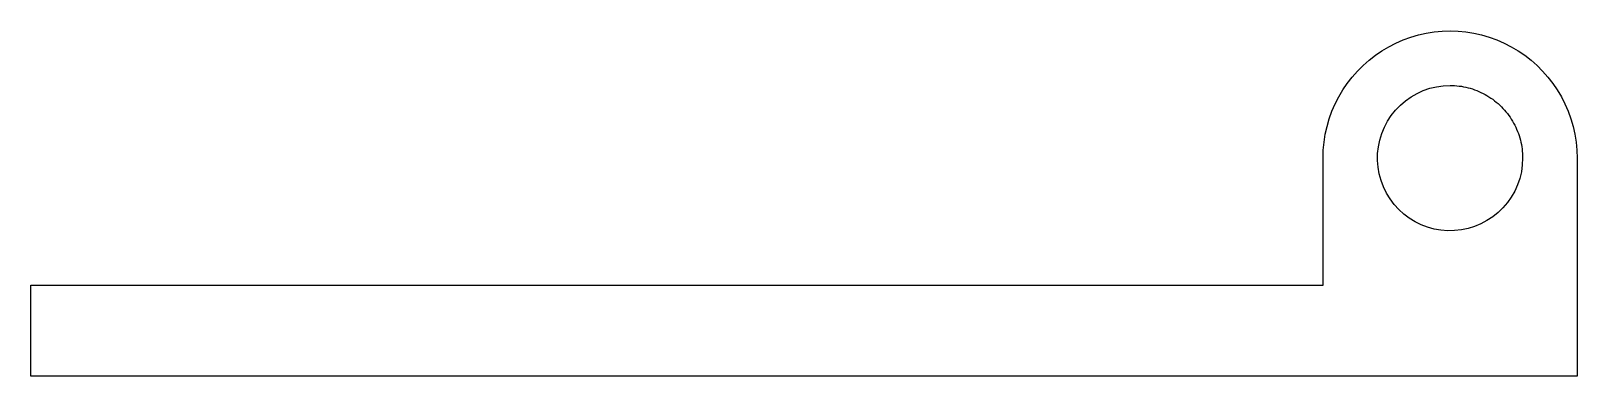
# Model space of a CAD drawing. Header units: metres. Extents: x -55.1 to 30.1, y 0 to 19.
import ezdxf

# ---------------------------------------------------------------- set-up
doc = ezdxf.new("R2010")
doc.units = ezdxf.units.M

msp = doc.modelspace()

# ---------------------------------------------------------------- linework, layer by layer
for points in [[(16.1, 12), (16.114, 12.44), (16.155, 12.877), (16.224, 13.312), (16.32, 13.741), (16.443, 14.163), (16.592, 14.577), (16.766, 14.98), (16.966, 15.372), (17.19, 15.751), (17.437, 16.114), (17.706, 16.462), (17.997, 16.792), (18.308, 17.103), (18.638, 17.394), (18.986, 17.663), (19.349, 17.91), (19.728, 18.134), (20.12, 18.334), (20.523, 18.508), (20.937, 18.657), (21.359, 18.78), (21.788, 18.876), (22.223, 18.945), (22.66, 18.986), (23.1, 19), (23.54, 18.986), (23.977, 18.945), (24.412, 18.876), (24.841, 18.78), (25.263, 18.657), (25.677, 18.508), (26.08, 18.334), (26.472, 18.134), (26.851, 17.91), (27.214, 17.663), (27.562, 17.394), (27.892, 17.103), (28.203, 16.792), (28.494, 16.462), (28.763, 16.114), (29.01, 15.751), (29.234, 15.372), (29.434, 14.98), (29.608, 14.577), (29.757, 14.163), (29.88, 13.741), (29.976, 13.312), (30.045, 12.877), (30.086, 12.44), (30.1, 12)], [(27.1, 12), (27.082, 11.624), (27.029, 11.25), (26.941, 10.884), (26.819, 10.528), (26.664, 10.184), (26.477, 9.857), (26.261, 9.548), (26.016, 9.262), (25.745, 9), (25.451, 8.764), (25.136, 8.557), (24.803, 8.381), (24.455, 8.236), (24.095, 8.126), (23.726, 8.049), (23.351, 8.008), (22.974, 8.002), (22.599, 8.032), (22.227, 8.096), (21.864, 8.196), (21.511, 8.329), (21.173, 8.495), (20.852, 8.692), (20.55, 8.918), (20.272, 9.172), (20.018, 9.45), (19.792, 9.752), (19.595, 10.073), (19.429, 10.411), (19.296, 10.764), (19.196, 11.127), (19.132, 11.499), (19.102, 11.874), (19.108, 12.251), (19.149, 12.626), (19.226, 12.995), (19.336, 13.355), (19.481, 13.703), (19.657, 14.036), (19.864, 14.351), (20.1, 14.645), (20.362, 14.916), (20.648, 15.161), (20.957, 15.377), (21.284, 15.564), (21.628, 15.719), (21.984, 15.841), (22.35, 15.929), (22.724, 15.982), (23.1, 16)], [(23.1, 16), (23.226, 15.998), (23.351, 15.992), (23.476, 15.982), (23.601, 15.968), (23.726, 15.951), (23.85, 15.929), (23.973, 15.904), (24.095, 15.874), (24.216, 15.841), (24.336, 15.804), (24.455, 15.764), (24.572, 15.719), (24.689, 15.671), (24.803, 15.619), (24.916, 15.564), (25.027, 15.505), (25.136, 15.443), (25.243, 15.377), (25.348, 15.308), (25.451, 15.236), (25.552, 15.161), (25.65, 15.082), (25.745, 15), (25.838, 14.916), (25.928, 14.828), (26.016, 14.738), (26.1, 14.645), (26.182, 14.55), (26.261, 14.452), (26.336, 14.351), (26.408, 14.248), (26.477, 14.143), (26.543, 14.036), (26.605, 13.927), (26.664, 13.816), (26.719, 13.703), (26.771, 13.589), (26.819, 13.472), (26.864, 13.355), (26.904, 13.236), (26.941, 13.116), (26.974, 12.995), (27.004, 12.873), (27.029, 12.75), (27.051, 12.626), (27.068, 12.501), (27.082, 12.376), (27.092, 12.251), (27.098, 12.126), (27.1, 12)], [(16.1, 5), (16.1, 5.14), (16.1, 5.28), (16.1, 5.42), (16.1, 5.56), (16.1, 5.7), (16.1, 5.84), (16.1, 5.98), (16.1, 6.12), (16.1, 6.26), (16.1, 6.4), (16.1, 6.54), (16.1, 6.68), (16.1, 6.82), (16.1, 6.96), (16.1, 7.1), (16.1, 7.24), (16.1, 7.38), (16.1, 7.52), (16.1, 7.66), (16.1, 7.8), (16.1, 7.94), (16.1, 8.08), (16.1, 8.22), (16.1, 8.36), (16.1, 8.5), (16.1, 8.64), (16.1, 8.78), (16.1, 8.92), (16.1, 9.06), (16.1, 9.2), (16.1, 9.34), (16.1, 9.48), (16.1, 9.62), (16.1, 9.76), (16.1, 9.9), (16.1, 10.04), (16.1, 10.18), (16.1, 10.32), (16.1, 10.46), (16.1, 10.6), (16.1, 10.74), (16.1, 10.88), (16.1, 11.02), (16.1, 11.16), (16.1, 11.3), (16.1, 11.44), (16.1, 11.58), (16.1, 11.72), (16.1, 11.86), (16.1, 12)], [(16.1, 5), (16.1, 5.14), (16.1, 5.28), (16.1, 5.42), (16.1, 5.56), (16.1, 5.7), (16.1, 5.84), (16.1, 5.98), (16.1, 6.12), (16.1, 6.26), (16.1, 6.4), (16.1, 6.54), (16.1, 6.68), (16.1, 6.82), (16.1, 6.96), (16.1, 7.1), (16.1, 7.24), (16.1, 7.38), (16.1, 7.52), (16.1, 7.66), (16.1, 7.8), (16.1, 7.94), (16.1, 8.08), (16.1, 8.22), (16.1, 8.36), (16.1, 8.5), (16.1, 8.64), (16.1, 8.78), (16.1, 8.92), (16.1, 9.06), (16.1, 9.2), (16.1, 9.34), (16.1, 9.48), (16.1, 9.62), (16.1, 9.76), (16.1, 9.9), (16.1, 10.04), (16.1, 10.18), (16.1, 10.32), (16.1, 10.46), (16.1, 10.6), (16.1, 10.74), (16.1, 10.88), (16.1, 11.02), (16.1, 11.16), (16.1, 11.3), (16.1, 11.44), (16.1, 11.58), (16.1, 11.72), (16.1, 11.86), (16.1, 12)], [(30.1, 12), (30.1, 11.76), (30.1, 11.52), (30.1, 11.28), (30.1, 11.04), (30.1, 10.8), (30.1, 10.56), (30.1, 10.32), (30.1, 10.08), (30.1, 9.84), (30.1, 9.6), (30.1, 9.36), (30.1, 9.12), (30.1, 8.88), (30.1, 8.64), (30.1, 8.4), (30.1, 8.16), (30.1, 7.92), (30.1, 7.68), (30.1, 7.44), (30.1, 7.2), (30.1, 6.96), (30.1, 6.72), (30.1, 6.48), (30.1, 6.24), (30.1, 6), (30.1, 5.76), (30.1, 5.52), (30.1, 5.28), (30.1, 5.04), (30.1, 4.8), (30.1, 4.56), (30.1, 4.32), (30.1, 4.08), (30.1, 3.84), (30.1, 3.6), (30.1, 3.36), (30.1, 3.12), (30.1, 2.88), (30.1, 2.64), (30.1, 2.4), (30.1, 2.16), (30.1, 1.92), (30.1, 1.68), (30.1, 1.44), (30.1, 1.2), (30.1, 0.96), (30.1, 0.72), (30.1, 0.48), (30.1, 0.24), (30.1, 0)], [(-55.1, 0), (-55.1, 0.1), (-55.1, 0.2), (-55.1, 0.3), (-55.1, 0.4), (-55.1, 0.5), (-55.1, 0.6), (-55.1, 0.7), (-55.1, 0.8), (-55.1, 0.9), (-55.1, 1), (-55.1, 1.1), (-55.1, 1.2), (-55.1, 1.3), (-55.1, 1.4), (-55.1, 1.5), (-55.1, 1.6), (-55.1, 1.7), (-55.1, 1.8), (-55.1, 1.9), (-55.1, 2), (-55.1, 2.1), (-55.1, 2.2), (-55.1, 2.3), (-55.1, 2.4), (-55.1, 2.5), (-55.1, 2.6), (-55.1, 2.7), (-55.1, 2.8), (-55.1, 2.9), (-55.1, 3), (-55.1, 3.1), (-55.1, 3.2), (-55.1, 3.3), (-55.1, 3.4), (-55.1, 3.5), (-55.1, 3.6), (-55.1, 3.7), (-55.1, 3.8), (-55.1, 3.9), (-55.1, 4), (-55.1, 4.1), (-55.1, 4.2), (-55.1, 4.3), (-55.1, 4.4), (-55.1, 4.5), (-55.1, 4.6), (-55.1, 4.7), (-55.1, 4.8), (-55.1, 4.9), (-55.1, 5)], [(-55.1, 5), (-53.676, 5), (-52.252, 5), (-50.828, 5), (-49.404, 5), (-47.98, 5), (-46.556, 5), (-45.132, 5), (-43.708, 5), (-42.284, 5), (-40.86, 5), (-39.436, 5), (-38.012, 5), (-36.588, 5), (-35.164, 5), (-33.74, 5), (-32.316, 5), (-30.892, 5), (-29.468, 5), (-28.044, 5), (-26.62, 5), (-25.196, 5), (-23.772, 5), (-22.348, 5), (-20.924, 5), (-19.5, 5), (-18.076, 5), (-16.652, 5), (-15.228, 5), (-13.804, 5), (-12.38, 5), (-10.956, 5), (-9.532, 5), (-8.108, 5), (-6.684, 5), (-5.26, 5), (-3.836, 5), (-2.412, 5), (-0.988, 5), (0.436, 5), (1.86, 5), (3.284, 5), (4.708, 5), (6.132, 5), (7.556, 5), (8.98, 5), (10.404, 5), (11.828, 5), (13.252, 5), (14.676, 5), (16.1, 5)], [(-20, 5), (-19.278, 5), (-18.556, 5), (-17.834, 5), (-17.112, 5), (-16.39, 5), (-15.668, 5), (-14.946, 5), (-14.224, 5), (-13.502, 5), (-12.78, 5), (-12.058, 5), (-11.336, 5), (-10.614, 5), (-9.892, 5), (-9.17, 5), (-8.448, 5), (-7.726, 5), (-7.004, 5), (-6.282, 5), (-5.56, 5), (-4.838, 5), (-4.116, 5), (-3.394, 5), (-2.672, 5), (-1.95, 5), (-1.228, 5), (-0.506, 5), (0.216, 5), (0.938, 5), (1.66, 5), (2.382, 5), (3.104, 5), (3.826, 5), (4.548, 5), (5.27, 5), (5.992, 5), (6.714, 5), (7.436, 5), (8.158, 5), (8.88, 5), (9.602, 5), (10.324, 5), (11.046, 5), (11.768, 5), (12.49, 5), (13.212, 5), (13.934, 5), (14.656, 5), (15.378, 5), (16.1, 5)], [(30.1, 0), (28.396, 0), (26.692, 0), (24.988, 0), (23.284, 0), (21.58, 0), (19.876, 0), (18.172, 0), (16.468, 0), (14.764, 0), (13.06, 0), (11.356, 0), (9.652, 0), (7.948, 0), (6.244, 0), (4.54, 0), (2.836, 0), (1.132, 0), (-0.572, 0), (-2.276, 0), (-3.98, 0), (-5.684, 0), (-7.388, 0), (-9.092, 0), (-10.796, 0), (-12.5, 0), (-14.204, 0), (-15.908, 0), (-17.612, 0), (-19.316, 0), (-21.02, 0), (-22.724, 0), (-24.428, 0), (-26.132, 0), (-27.836, 0), (-29.54, 0), (-31.244, 0), (-32.948, 0), (-34.652, 0), (-36.356, 0), (-38.06, 0), (-39.764, 0), (-41.468, 0), (-43.172, 0), (-44.876, 0), (-46.58, 0), (-48.284, 0), (-49.988, 0), (-51.692, 0), (-53.396, 0), (-55.1, 0)]]:
    msp.add_lwpolyline(points)

doc.saveas('drawing.dxf')
